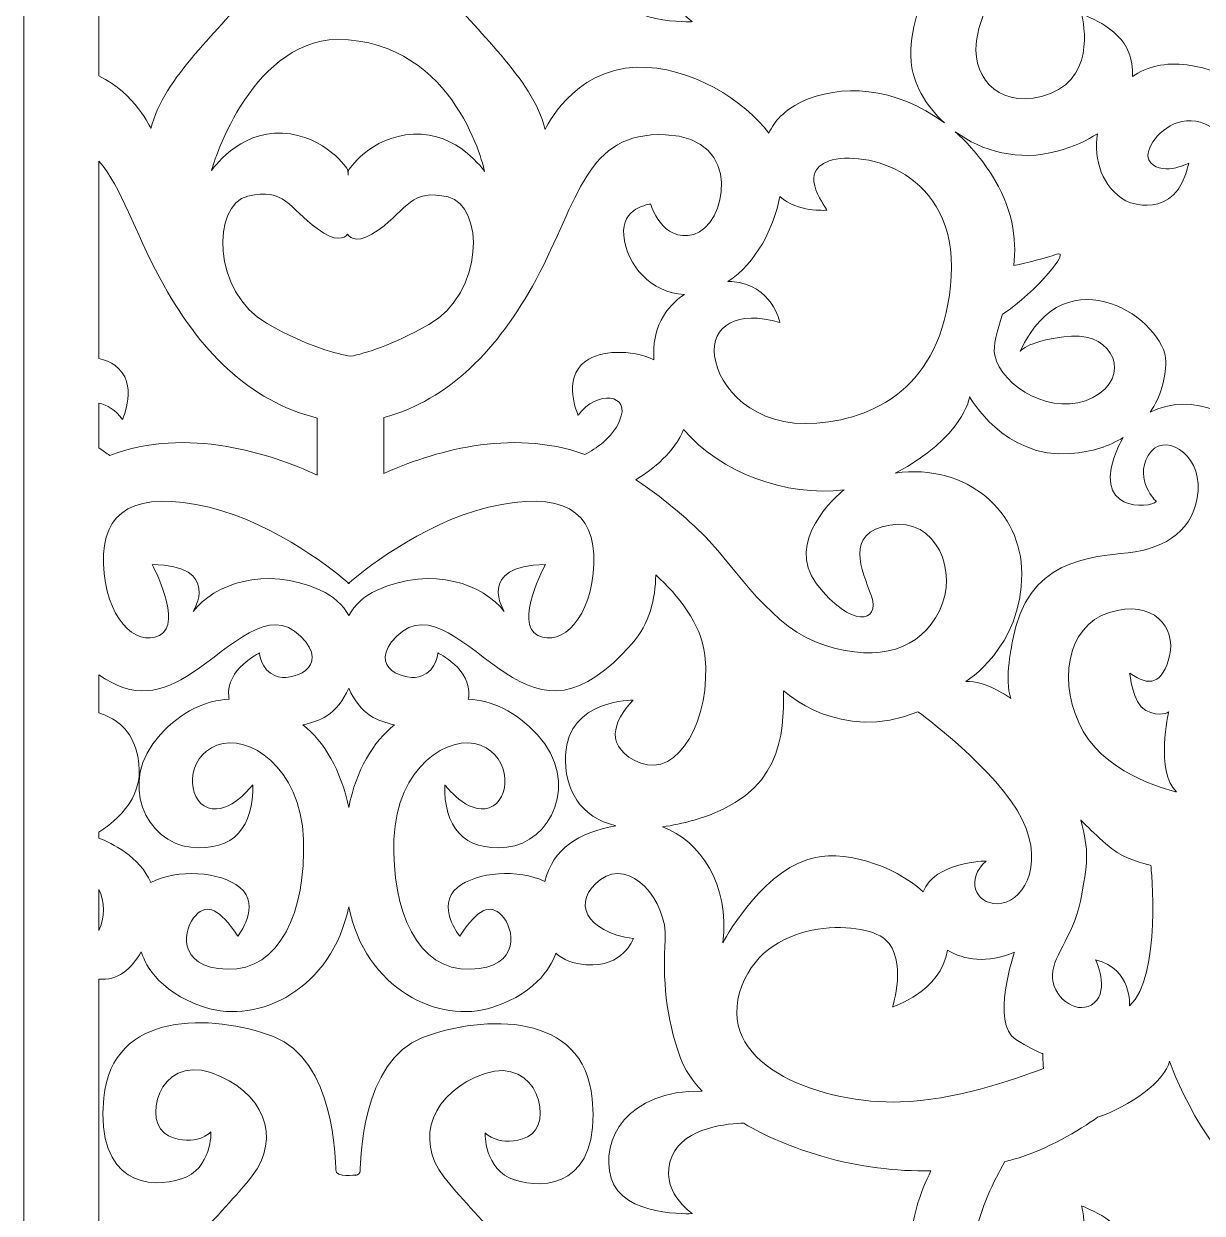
# Model space of a CAD drawing. Header units: centimetres. Extents: x 11.9 to 35.9, y -12.9 to 10.3.
# Drawn here: x 11.898 to 16.064, y -5.663 to -1.46 of the extents above; entities that cross this region are included whole.
import ezdxf

# ---------------------------------------------------------------- set-up
doc = ezdxf.new("R2010")
doc.units = ezdxf.units.CM
doc.header["$MEASUREMENT"] = 0
doc.layers.add('layer 1', color=7, linetype='Continuous')

msp = doc.modelspace()

# ---------------------------------------------------------------- linework, layer by layer
at = {"layer": 'layer 1', "color": 242, "lineweight": 9}
for points, knots in [([(11.89757, 10.312), (11.89757, 10.312), (23.25708, 10.312), (23.25708, 10.312), (23.25708, 10.312), (23.25708, 10.312), (23.25708, -12.93846), (23.25708, -12.93846), (23.25708, -12.93846), (23.25708, -12.93846), (11.89757, -12.93846), (11.89757, -12.93846), (11.89757, -12.93846), (11.89757, -12.93846), (11.89757, 10.312), (11.89757, 10.312)], [0, 0, 0, 0, 0.2, 0.2, 0.2, 0.2, 0.4, 0.4, 0.4, 0.4, 0.6, 0.6, 0.6, 0.6, 1, 1, 1, 1]), ([(12.16329, -1.64438), (12.16329, -1.64438), (12.16329, -0.62358), (12.16329, -0.62358), (12.16329, -0.62358), (12.22733, -0.63203), (12.27875, -0.58741), (12.31296, -0.52691), (12.31296, -0.52691), (12.32061, -0.55433), (12.36172, -0.66583), (12.53703, -0.72325), (12.53703, -0.72325), (12.72886, -0.78603), (12.98832, -0.65691), (13.0463, -0.36796), (13.0463, -0.36796), (13.10427, -0.65691), (13.36379, -0.78603), (13.55556, -0.72325), (13.55556, -0.72325), (13.72142, -0.66893), (13.76724, -0.56623), (13.77815, -0.53205), (13.77815, -0.53205), (13.80425, -0.55546), (13.84024, -0.56922), (13.88634, -0.57301), (13.88634, -0.57301), (14.01539, -0.58368), (14.05288, -0.48088), (14.05288, -0.48088), (14.05288, -0.48088), (13.88214, -0.45609), (13.83222, -0.34978), (13.9363, -0.27183), (13.9363, -0.27183), (14.0404, -0.19391), (14.1736, -0.34625), (14.16532, -0.48445), (14.16532, -0.48445), (14.15696, -0.62261), (14.16532, -0.75726), (14.21938, -0.90257), (14.21938, -0.90257), (14.23445, -0.94294), (14.26079, -0.98224), (14.29627, -1.01946), (14.29627, -1.01946), (14.02983, -1.01481), (13.93528, -1.19273), (13.97368, -1.32672), (13.97368, -1.32672), (14.01361, -1.46603), (14.26113, -1.45244), (14.26113, -1.45244), (14.26113, -1.45244), (14.26113, -1.45244), (14.13739, -1.37086), (14.18932, -1.24856), (14.18932, -1.24856), (14.23325, -1.14504), (14.3942, -1.13395), (14.44281, -1.13302), (14.44281, -1.13302), (14.5221, -1.18018), (14.61657, -1.22024), (14.71897, -1.24977), (14.71897, -1.24977), (14.8513, -1.28797), (14.98257, -1.30339), (15.10471, -1.30138), (15.10471, -1.30138), (15.06936, -1.37205), (15.02631, -1.48327), (15.03487, -1.59355), (15.03487, -1.59355), (15.04067, -1.66884), (15.08446, -1.74814), (15.15247, -1.81033), (15.15247, -1.81033), (14.98029, -1.68007), (14.78077, -1.67103), (14.6448, -1.73712), (14.6448, -1.73712), (14.58593, -1.76575), (14.5506, -1.80472), (14.53181, -1.84628), (14.53181, -1.84628), (14.4483, -1.7342), (14.254, -1.60777), (14.06536, -1.6136), (14.06536, -1.6136), (13.83637, -1.62071), (13.74061, -1.8333), (13.74061, -1.8333), (13.74061, -1.8333), (13.69901, -1.65615), (13.48669, -1.47544), (13.38258, -1.34078), (13.38258, -1.34078), (13.27849, -1.20615), (13.34094, -1.0396), (13.52832, -0.97577), (13.52832, -0.97577), (13.71566, -0.91201), (13.77396, -1.1565), (13.6782, -1.19908), (13.6782, -1.19908), (13.58248, -1.24158), (13.52832, -1.18486), (13.52832, -1.18486), (13.52832, -1.18486), (13.52832, -1.18486), (13.52416, -1.31599), (13.63239, -1.35141), (13.63239, -1.35141), (13.74061, -1.38685), (13.9363, -1.37267), (13.90716, -1.06439), (13.90716, -1.06439), (13.878, -0.75611), (13.52416, -0.76678), (13.30763, -0.84827), (13.30763, -0.84827), (13.09114, -0.92975), (13.08698, -1.2912), (13.08698, -1.31952), (13.08698, -1.31952), (13.08698, -1.32829), (13.08017, -1.33334), (13.07079, -1.33614), (13.07079, -1.33614), (13.07079, -1.33614), (13.07146, -1.33384), (13.07146, -1.33384), (13.07146, -1.33384), (13.07146, -1.33384), (13.00067, -1.34449), (13.00067, -1.31611), (13.00067, -1.31611), (13.00067, -1.2878), (12.99652, -0.92637), (12.78003, -0.84487), (12.78003, -0.84487), (12.56356, -0.76337), (12.20966, -0.7527), (12.1805, -1.061), (12.1805, -1.061), (12.15136, -1.36927), (12.34703, -1.38344), (12.45529, -1.34799), (12.45529, -1.34799), (12.56356, -1.31258), (12.55936, -1.1815), (12.55936, -1.1815), (12.55936, -1.1815), (12.55936, -1.1815), (12.50525, -1.23818), (12.4095, -1.19565), (12.4095, -1.19565), (12.31376, -1.15314), (12.37206, -0.90864), (12.55936, -0.97244), (12.55936, -0.97244), (12.74673, -1.0362), (12.80916, -1.20273), (12.70509, -1.33738), (12.70509, -1.33738), (12.60102, -1.47207), (12.38867, -1.65274), (12.34703, -1.82992), (12.34703, -1.82992), (12.34703, -1.82992), (12.29133, -1.70622), (12.16329, -1.64438)], [0, 0, 0, 0, 0.0222222, 0.0222222, 0.0222222, 0.0222222, 0.0444444, 0.0444444, 0.0444444, 0.0444444, 0.0666667, 0.0666667, 0.0666667, 0.0666667, 0.0888889, 0.0888889, 0.0888889, 0.0888889, 0.1111111, 0.1111111, 0.1111111, 0.1111111, 0.1333333, 0.1333333, 0.1333333, 0.1333333, 0.1555556, 0.1555556, 0.1555556, 0.1555556, 0.1777778, 0.1777778, 0.1777778, 0.1777778, 0.2, 0.2, 0.2, 0.2, 0.2222222, 0.2222222, 0.2222222, 0.2222222, 0.2444444, 0.2444444, 0.2444444, 0.2444444, 0.2666667, 0.2666667, 0.2666667, 0.2666667, 0.2888889, 0.2888889, 0.2888889, 0.2888889, 0.3111111, 0.3111111, 0.3111111, 0.3111111, 0.3333333, 0.3333333, 0.3333333, 0.3333333, 0.3555556, 0.3555556, 0.3555556, 0.3555556, 0.3777778, 0.3777778, 0.3777778, 0.3777778, 0.4, 0.4, 0.4, 0.4, 0.4222222, 0.4222222, 0.4222222, 0.4222222, 0.4444444, 0.4444444, 0.4444444, 0.4444444, 0.4666667, 0.4666667, 0.4666667, 0.4666667, 0.4888889, 0.4888889, 0.4888889, 0.4888889, 0.5111111, 0.5111111, 0.5111111, 0.5111111, 0.5333333, 0.5333333, 0.5333333, 0.5333333, 0.5555556, 0.5555556, 0.5555556, 0.5555556, 0.5777778, 0.5777778, 0.5777778, 0.5777778, 0.6, 0.6, 0.6, 0.6, 0.6222222, 0.6222222, 0.6222222, 0.6222222, 0.6444444, 0.6444444, 0.6444444, 0.6444444, 0.6666667, 0.6666667, 0.6666667, 0.6666667, 0.6888889, 0.6888889, 0.6888889, 0.6888889, 0.7111111, 0.7111111, 0.7111111, 0.7111111, 0.7333333, 0.7333333, 0.7333333, 0.7333333, 0.7555556, 0.7555556, 0.7555556, 0.7555556, 0.7777778, 0.7777778, 0.7777778, 0.7777778, 0.8, 0.8, 0.8, 0.8, 0.8222222, 0.8222222, 0.8222222, 0.8222222, 0.8444444, 0.8444444, 0.8444444, 0.8444444, 0.8666667, 0.8666667, 0.8666667, 0.8666667, 0.8888889, 0.8888889, 0.8888889, 0.8888889, 0.9111111, 0.9111111, 0.9111111, 0.9111111, 0.9333333, 0.9333333, 0.9333333, 0.9333333, 0.9555556, 0.9555556, 0.9555556, 0.9555556, 1, 1, 1, 1]), ([(15.81668, -1.6464), (15.81838, -1.61462), (15.81341, -1.58549), (15.80483, -1.56237), (15.80483, -1.56237), (15.77099, -1.47113), (15.63704, -1.42528), (15.63704, -1.42528), (15.63704, -1.42528), (15.63704, -1.42528), (15.69687, -1.64125), (15.52685, -1.70643), (15.52685, -1.70643), (15.35686, -1.77166), (15.25166, -1.65636), (15.26459, -1.53089), (15.26459, -1.53089), (15.27438, -1.43588), (15.33006, -1.33351), (15.36634, -1.26856), (15.36634, -1.26856), (15.37541, -1.26633), (15.38436, -1.264), (15.39321, -1.26156), (15.39321, -1.26156), (15.51603, -1.22767), (15.63005, -1.1566), (15.69375, -1.1119), (15.69375, -1.1119), (15.80543, -1.07589), (15.93525, -0.98197), (15.94792, -0.91366), (15.94792, -0.91366), (15.94792, -0.91366), (16.07049, -1.27195), (16.29962, -1.38076), (16.29962, -1.38076), (16.40919, -1.43285), (16.53336, -1.41018), (16.64597, -1.3451), (16.64597, -1.3451), (16.64711, -1.38391), (16.66743, -1.42208), (16.71984, -1.45476), (16.71984, -1.45476), (16.71984, -1.45476), (16.65931, -1.32596), (16.77531, -1.27444), (16.77531, -1.27444), (16.89134, -1.22293), (17.15872, -1.29162), (17.17888, -1.41181), (17.17888, -1.41181), (17.19706, -1.52027), (17.10031, -1.62868), (17.08121, -1.64885), (17.08121, -1.64885), (17.07015, -1.64443), (17.05839, -1.64049), (17.04587, -1.63705), (17.04587, -1.63705), (16.7889, -1.56665), (16.46663, -1.73712), (16.35339, -1.90398), (16.35339, -1.90398), (16.35339, -1.90398), (16.31853, -1.64826), (16.01085, -1.60532), (16.01085, -1.60532), (15.93321, -1.59449), (15.86781, -1.61211), (15.81668, -1.6464)], [0, 0, 0, 0, 0.0526316, 0.0526316, 0.0526316, 0.0526316, 0.1052632, 0.1052632, 0.1052632, 0.1052632, 0.1578947, 0.1578947, 0.1578947, 0.1578947, 0.2105263, 0.2105263, 0.2105263, 0.2105263, 0.2631579, 0.2631579, 0.2631579, 0.2631579, 0.3157895, 0.3157895, 0.3157895, 0.3157895, 0.3684211, 0.3684211, 0.3684211, 0.3684211, 0.4210526, 0.4210526, 0.4210526, 0.4210526, 0.4736842, 0.4736842, 0.4736842, 0.4736842, 0.5263158, 0.5263158, 0.5263158, 0.5263158, 0.5789474, 0.5789474, 0.5789474, 0.5789474, 0.6315789, 0.6315789, 0.6315789, 0.6315789, 0.6842105, 0.6842105, 0.6842105, 0.6842105, 0.7368421, 0.7368421, 0.7368421, 0.7368421, 0.7894737, 0.7894737, 0.7894737, 0.7894737, 0.8421053, 0.8421053, 0.8421053, 0.8421053, 0.8947368, 0.8947368, 0.8947368, 0.8947368, 1, 1, 1, 1]), ([(13.04387, -1.99474), (13.04387, -1.99474), (13.04329, -1.97582), (13.04329, -1.97582), (13.04329, -1.97582), (13.04329, -1.97582), (12.96734, -1.85488), (12.81205, -1.84646), (12.81205, -1.84646), (12.6568, -1.83801), (12.56097, -1.9786), (12.56097, -1.9786), (12.56097, -1.9786), (12.56097, -1.9786), (12.68727, -1.52621), (13.00636, -1.51481), (13.00636, -1.51481), (13.00636, -1.51481), (13.00636, -1.51496), (13.00636, -1.51496), (13.00636, -1.51496), (13.43025, -1.52093), (13.52671, -1.98201), (13.52671, -1.98201), (13.52671, -1.98201), (13.52671, -1.98201), (13.43094, -1.84146), (13.27562, -1.84986), (13.27562, -1.84986), (13.12035, -1.85832), (13.04436, -1.97922), (13.04436, -1.97922), (13.04436, -1.97922), (13.04436, -1.97922), (13.04387, -1.99474), (13.04387, -1.99474)], [0, 0, 0, 0, 0.1, 0.1, 0.1, 0.1, 0.2, 0.2, 0.2, 0.2, 0.3, 0.3, 0.3, 0.3, 0.4, 0.4, 0.4, 0.4, 0.5, 0.5, 0.5, 0.5, 0.6, 0.6, 0.6, 0.6, 0.7, 0.7, 0.7, 0.7, 0.8, 0.8, 0.8, 0.8, 1, 1, 1, 1]), ([(15.19036, -1.84135), (15.28537, -1.91068), (15.41444, -1.9475), (15.55099, -1.91042), (15.55099, -1.91042), (15.6094, -1.89457), (15.65604, -1.87321), (15.6929, -1.84861), (15.6929, -1.84861), (15.67926, -1.94194), (15.71001, -2.0374), (15.79395, -2.0862), (15.79395, -2.0862), (15.79395, -2.0862), (15.97046, -2.16773), (16.01588, -1.95311), (16.01588, -1.95311), (16.01588, -1.95311), (15.90997, -2.0046), (15.87465, -1.94023), (15.87465, -1.94023), (15.83933, -1.87584), (16.09659, -1.59248), (16.26304, -2.09476), (16.26304, -2.09476), (16.26304, -2.09476), (16.32358, -2.49829), (16.44967, -2.6142), (16.44967, -2.6142), (16.57581, -2.73013), (16.65144, -2.85465), (16.58083, -2.98344), (16.58083, -2.98344), (16.51427, -3.10488), (16.41627, -3.16137), (16.26577, -3.14225), (16.26577, -3.14225), (16.2772, -3.09532), (16.27985, -3.04661), (16.26771, -2.99905), (16.26771, -2.99905), (16.22664, -2.83763), (16.0224, -2.75797), (15.87908, -2.8328), (15.87908, -2.8328), (15.91715, -2.7779), (15.93502, -2.7142), (15.93502, -2.65401), (15.93502, -2.65401), (15.93502, -2.51059), (15.58484, -2.26038), (15.41966, -2.61745), (15.41966, -2.61745), (15.41966, -2.61745), (15.45271, -2.57531), (15.60134, -2.56403), (15.60134, -2.56403), (15.75004, -2.55279), (15.81611, -2.7074), (15.67734, -2.78051), (15.67734, -2.78051), (15.53857, -2.85363), (15.35357, -2.74118), (15.33047, -2.63151), (15.33047, -2.63151), (15.32294, -2.59577), (15.33922, -2.54657), (15.35803, -2.48633), (15.35803, -2.48633), (15.47866, -2.40707), (15.60326, -2.25368), (15.54853, -2.27444), (15.54853, -2.27444), (15.51208, -2.28821), (15.4445, -2.30411), (15.39776, -2.31434), (15.39776, -2.31434), (15.40778, -2.21894), (15.39451, -2.10951), (15.31726, -1.99048), (15.31726, -1.99048), (15.27866, -1.931), (15.23577, -1.88161), (15.19036, -1.84135)], [0, 0, 0, 0, 0.0454545, 0.0454545, 0.0454545, 0.0454545, 0.0909091, 0.0909091, 0.0909091, 0.0909091, 0.1363636, 0.1363636, 0.1363636, 0.1363636, 0.1818182, 0.1818182, 0.1818182, 0.1818182, 0.2272727, 0.2272727, 0.2272727, 0.2272727, 0.2727273, 0.2727273, 0.2727273, 0.2727273, 0.3181818, 0.3181818, 0.3181818, 0.3181818, 0.3636364, 0.3636364, 0.3636364, 0.3636364, 0.4090909, 0.4090909, 0.4090909, 0.4090909, 0.4545455, 0.4545455, 0.4545455, 0.4545455, 0.5, 0.5, 0.5, 0.5, 0.5454545, 0.5454545, 0.5454545, 0.5454545, 0.5909091, 0.5909091, 0.5909091, 0.5909091, 0.6363636, 0.6363636, 0.6363636, 0.6363636, 0.6818182, 0.6818182, 0.6818182, 0.6818182, 0.7272727, 0.7272727, 0.7272727, 0.7272727, 0.7727273, 0.7727273, 0.7727273, 0.7727273, 0.8181818, 0.8181818, 0.8181818, 0.8181818, 0.8636364, 0.8636364, 0.8636364, 0.8636364, 0.9090909, 0.9090909, 0.9090909, 0.9090909, 1, 1, 1, 1]), ([(14.23325, -2.41612), (14.16663, -2.4603), (14.11706, -2.53669), (14.12539, -2.64705), (14.12539, -2.64705), (14.04201, -2.6094), (13.93637, -2.61365), (13.88441, -2.65178), (13.88441, -2.65178), (13.79765, -2.71543), (13.85747, -2.84271), (13.85747, -2.84271), (13.85747, -2.84271), (13.92332, -2.75363), (14.04595, -2.76631), (14.00408, -2.86307), (14.00408, -2.86307), (13.97752, -2.92446), (13.91966, -2.96229), (13.88089, -2.98173), (13.88089, -2.98173), (13.61784, -2.88595), (13.33508, -2.97518), (13.17026, -3.04882), (13.17026, -3.04882), (13.17026, -3.04882), (13.17026, -2.85168), (13.17026, -2.85168), (13.17026, -2.85168), (13.4027, -2.78796), (13.57418, -2.61174), (13.70843, -2.36359), (13.70843, -2.36359), (13.86088, -2.08187), (13.88269, -1.84092), (14.16571, -1.85205), (14.16571, -1.85205), (14.44885, -1.86319), (14.37912, -2.17451), (14.26589, -2.2042), (14.26589, -2.2042), (14.15271, -2.23381), (14.11349, -2.09666), (14.11349, -2.09666), (14.11349, -2.09666), (14.11349, -2.09666), (14.00676, -2.11019), (14.01915, -2.2075), (14.01915, -2.2075), (14.02839, -2.31394), (14.11584, -2.41156), (14.23325, -2.41612)], [0, 0, 0, 0, 0.0714286, 0.0714286, 0.0714286, 0.0714286, 0.1428571, 0.1428571, 0.1428571, 0.1428571, 0.2142857, 0.2142857, 0.2142857, 0.2142857, 0.2857143, 0.2857143, 0.2857143, 0.2857143, 0.3571429, 0.3571429, 0.3571429, 0.3571429, 0.4285714, 0.4285714, 0.4285714, 0.4285714, 0.5, 0.5, 0.5, 0.5, 0.5714286, 0.5714286, 0.5714286, 0.5714286, 0.6428571, 0.6428571, 0.6428571, 0.6428571, 0.7142857, 0.7142857, 0.7142857, 0.7142857, 0.7857143, 0.7857143, 0.7857143, 0.7857143, 0.8571429, 0.8571429, 0.8571429, 0.8571429, 1, 1, 1, 1]), ([(14.57054, -2.07054), (14.57062, -2.07058), (14.57071, -2.07067), (14.57075, -2.07077), (14.57075, -2.07077), (14.6361, -2.12635), (14.72755, -2.1189), (14.73624, -2.1189), (14.73624, -2.1189), (14.74495, -2.1189), (14.62305, -1.98547), (14.74495, -1.94473), (14.74495, -1.94473), (14.86688, -1.90398), (15.19786, -1.98177), (15.17612, -2.35243), (15.17612, -2.35243), (15.15434, -2.72311), (14.92788, -2.85284), (14.70141, -2.87135), (14.70141, -2.87135), (14.47494, -2.88993), (14.35301, -2.74162), (14.33996, -2.63415), (14.33996, -2.63415), (14.32691, -2.52668), (14.41832, -2.47106), (14.57075, -2.51551), (14.57075, -2.51551), (14.57075, -2.51551), (14.54464, -2.38212), (14.40091, -2.37098), (14.40091, -2.37098), (14.39627, -2.37061), (14.39156, -2.37042), (14.38675, -2.37037), (14.38675, -2.37037), (14.4878, -2.30466), (14.54938, -2.18071), (14.57054, -2.07054)], [0, 0, 0, 0, 0.0909091, 0.0909091, 0.0909091, 0.0909091, 0.1818182, 0.1818182, 0.1818182, 0.1818182, 0.2727273, 0.2727273, 0.2727273, 0.2727273, 0.3636364, 0.3636364, 0.3636364, 0.3636364, 0.4545455, 0.4545455, 0.4545455, 0.4545455, 0.5454545, 0.5454545, 0.5454545, 0.5454545, 0.6363636, 0.6363636, 0.6363636, 0.6363636, 0.7272727, 0.7272727, 0.7272727, 0.7272727, 0.8181818, 0.8181818, 0.8181818, 0.8181818, 1, 1, 1, 1]), ([(12.16329, -2.95832), (12.16329, -2.95832), (12.16329, -2.80013), (12.16329, -2.80013), (12.16329, -2.80013), (12.1915, -2.80655), (12.22274, -2.82547), (12.24655, -2.85771), (12.24655, -2.85771), (12.24655, -2.85771), (12.30636, -2.73043), (12.21961, -2.66682), (12.21961, -2.66682), (12.20468, -2.65584), (12.1853, -2.64764), (12.16329, -2.64245), (12.16329, -2.64245), (12.16329, -2.64245), (12.16329, -1.94512), (12.16329, -1.94512), (12.16329, -1.94512), (12.24407, -2.03935), (12.28852, -2.19252), (12.37922, -2.36014), (12.37922, -2.36014), (12.51691, -2.61462), (12.69369, -2.79345), (12.93523, -2.85299), (12.93523, -2.85299), (12.93523, -2.85299), (12.93523, -3.05467), (12.93523, -3.05467), (12.93523, -3.05467), (12.77065, -2.97914), (12.47483, -2.88108), (12.20217, -2.98522), (12.20217, -2.98522), (12.18966, -2.97788), (12.17633, -2.96894), (12.16329, -2.95832)], [0, 0, 0, 0, 0.0909091, 0.0909091, 0.0909091, 0.0909091, 0.1818182, 0.1818182, 0.1818182, 0.1818182, 0.2727273, 0.2727273, 0.2727273, 0.2727273, 0.3636364, 0.3636364, 0.3636364, 0.3636364, 0.4545455, 0.4545455, 0.4545455, 0.4545455, 0.5454545, 0.5454545, 0.5454545, 0.5454545, 0.6363636, 0.6363636, 0.6363636, 0.6363636, 0.7272727, 0.7272727, 0.7272727, 0.7272727, 0.8181818, 0.8181818, 0.8181818, 0.8181818, 1, 1, 1, 1]), ([(13.05267, -2.63505), (13.00849, -2.62748), (12.90377, -2.60219), (12.7581, -2.51956), (12.7581, -2.51956), (12.56212, -2.40832), (12.56097, -2.09953), (12.68981, -2.06862), (12.68981, -2.06862), (12.81863, -2.0377), (12.83517, -2.11073), (12.93433, -2.18386), (12.93433, -2.18386), (13.00158, -2.23351), (13.03078, -2.21833), (13.0426, -2.20347), (13.0426, -2.20347), (13.05256, -2.21899), (13.0809, -2.24074), (13.1534, -2.18726), (13.1534, -2.18726), (13.2525, -2.11416), (13.26902, -2.04106), (13.39786, -2.072), (13.39786, -2.072), (13.52671, -2.10291), (13.52554, -2.41175), (13.32957, -2.52295), (13.32957, -2.52295), (13.20075, -2.59601), (13.10393, -2.62423), (13.05267, -2.63505)], [0, 0, 0, 0, 0.1111111, 0.1111111, 0.1111111, 0.1111111, 0.2222222, 0.2222222, 0.2222222, 0.2222222, 0.3333333, 0.3333333, 0.3333333, 0.3333333, 0.4444444, 0.4444444, 0.4444444, 0.4444444, 0.5555556, 0.5555556, 0.5555556, 0.5555556, 0.6666667, 0.6666667, 0.6666667, 0.6666667, 0.7777778, 0.7777778, 0.7777778, 0.7777778, 1, 1, 1, 1]), ([(15.78477, -2.92175), (15.77872, -2.93153), (15.77316, -2.94195), (15.76817, -2.95301), (15.76817, -2.95301), (15.65991, -3.19038), (15.88054, -3.17266), (15.90137, -3.14789), (15.90137, -3.14789), (15.90137, -3.14789), (15.82198, -3.07356), (15.8724, -2.98559), (15.8724, -2.98559), (15.92284, -2.89757), (16.05905, -2.97484), (16.04895, -3.11007), (16.04895, -3.11007), (16.03888, -3.2453), (15.93798, -3.31399), (15.80179, -3.329), (15.80179, -3.329), (15.6656, -3.34404), (15.44341, -3.35339), (15.39348, -3.64038), (15.39348, -3.64038), (15.39348, -3.64038), (15.36182, -3.78138), (15.38735, -3.84396), (15.38735, -3.84396), (15.38735, -3.84396), (15.29787, -3.77866), (15.22751, -3.78412), (15.22751, -3.78412), (15.22751, -3.78412), (15.42576, -3.66533), (15.42576, -3.40224), (15.42576, -3.40224), (15.42576, -3.18678), (15.23478, -3.01187), (14.97851, -3.04766), (14.97851, -3.04766), (15.22148, -2.9216), (15.24145, -2.77872), (15.24145, -2.77872), (15.24145, -2.77872), (15.24145, -2.77872), (15.3634, -2.99737), (15.59855, -2.97882), (15.59855, -2.97882), (15.67405, -2.97291), (15.73576, -2.95206), (15.78477, -2.92175)], [0, 0, 0, 0, 0.0714286, 0.0714286, 0.0714286, 0.0714286, 0.1428571, 0.1428571, 0.1428571, 0.1428571, 0.2142857, 0.2142857, 0.2142857, 0.2142857, 0.2857143, 0.2857143, 0.2857143, 0.2857143, 0.3571429, 0.3571429, 0.3571429, 0.3571429, 0.4285714, 0.4285714, 0.4285714, 0.4285714, 0.5, 0.5, 0.5, 0.5, 0.5714286, 0.5714286, 0.5714286, 0.5714286, 0.6428571, 0.6428571, 0.6428571, 0.6428571, 0.7142857, 0.7142857, 0.7142857, 0.7142857, 0.7857143, 0.7857143, 0.7857143, 0.7857143, 0.8571429, 0.8571429, 0.8571429, 0.8571429, 1, 1, 1, 1]), ([(14.23009, -2.89335), (14.36027, -3.04651), (14.59309, -3.13264), (14.7977, -3.10629), (14.7977, -3.10629), (14.77159, -3.12772), (14.58535, -3.28882), (14.69995, -3.43842), (14.69995, -3.43842), (14.82305, -3.59903), (14.92702, -3.57575), (14.89418, -3.48261), (14.89418, -3.48261), (14.86133, -3.38952), (14.79571, -3.25915), (14.95986, -3.23124), (14.95986, -3.23124), (15.12395, -3.20329), (15.20324, -3.39649), (15.13484, -3.53386), (15.13484, -3.53386), (15.0665, -3.67121), (14.92351, -3.71645), (14.73189, -3.65717), (14.73189, -3.65717), (14.5403, -3.59786), (14.41832, -3.38658), (14.30948, -3.2754), (14.30948, -3.2754), (14.23731, -3.20171), (14.14989, -3.12969), (14.06108, -3.07113), (14.06108, -3.07113), (14.12346, -3.03347), (14.19915, -2.97221), (14.23009, -2.89335)], [0, 0, 0, 0, 0.1, 0.1, 0.1, 0.1, 0.2, 0.2, 0.2, 0.2, 0.3, 0.3, 0.3, 0.3, 0.4, 0.4, 0.4, 0.4, 0.5, 0.5, 0.5, 0.5, 0.6, 0.6, 0.6, 0.6, 0.7, 0.7, 0.7, 0.7, 0.8, 0.8, 0.8, 0.8, 1, 1, 1, 1]), ([(13.0463, -3.55121), (13.06702, -3.51364), (13.09958, -3.48169), (13.14679, -3.46097), (13.14679, -3.46097), (13.34498, -3.37378), (13.52341, -3.44126), (13.59608, -3.53688), (13.59608, -3.53688), (13.59608, -3.53688), (13.49365, -3.37378), (13.74143, -3.371), (13.74143, -3.371), (13.74143, -3.371), (13.6291, -3.57901), (13.71502, -3.62118), (13.71502, -3.62118), (13.80087, -3.66338), (13.90661, -3.55653), (13.91322, -3.36818), (13.91322, -3.36818), (13.91985, -3.17978), (13.80087, -3.1067), (13.53991, -3.16857), (13.53991, -3.16857), (13.29907, -3.22564), (13.08074, -3.40722), (13.04847, -3.4349), (13.04847, -3.4349), (13.04847, -3.4349), (13.04823, -3.43842), (13.04823, -3.43842), (13.04823, -3.43842), (13.04823, -3.43842), (13.04756, -3.43785), (13.0463, -3.43674), (13.0463, -3.43674), (13.04503, -3.43785), (13.04436, -3.43842), (13.04436, -3.43842), (13.04436, -3.43842), (13.04436, -3.43842), (13.04419, -3.4349), (13.04419, -3.4349), (13.04419, -3.4349), (13.01202, -3.4073), (12.79365, -3.22567), (12.55273, -3.16857), (12.55273, -3.16857), (12.29175, -3.1067), (12.17281, -3.17978), (12.1794, -3.36818), (12.1794, -3.36818), (12.18603, -3.55653), (12.29175, -3.66338), (12.37765, -3.62118), (12.37765, -3.62118), (12.46352, -3.57901), (12.35119, -3.371), (12.35119, -3.371), (12.35119, -3.371), (12.59898, -3.37378), (12.49653, -3.53688), (12.49653, -3.53688), (12.49653, -3.53688), (12.56923, -3.44126), (12.74764, -3.37378), (12.94585, -3.46097), (12.94585, -3.46097), (12.99304, -3.48169), (13.02561, -3.51364), (13.0463, -3.55121)], [0, 0, 0, 0, 0.0526316, 0.0526316, 0.0526316, 0.0526316, 0.1052632, 0.1052632, 0.1052632, 0.1052632, 0.1578947, 0.1578947, 0.1578947, 0.1578947, 0.2105263, 0.2105263, 0.2105263, 0.2105263, 0.2631579, 0.2631579, 0.2631579, 0.2631579, 0.3157895, 0.3157895, 0.3157895, 0.3157895, 0.3684211, 0.3684211, 0.3684211, 0.3684211, 0.4210526, 0.4210526, 0.4210526, 0.4210526, 0.4736842, 0.4736842, 0.4736842, 0.4736842, 0.5263158, 0.5263158, 0.5263158, 0.5263158, 0.5789474, 0.5789474, 0.5789474, 0.5789474, 0.6315789, 0.6315789, 0.6315789, 0.6315789, 0.6842105, 0.6842105, 0.6842105, 0.6842105, 0.7368421, 0.7368421, 0.7368421, 0.7368421, 0.7894737, 0.7894737, 0.7894737, 0.7894737, 0.8421053, 0.8421053, 0.8421053, 0.8421053, 0.8947368, 0.8947368, 0.8947368, 0.8947368, 1, 1, 1, 1]), ([(14.13191, -3.40743), (14.21074, -3.47913), (14.29214, -3.57843), (14.3051, -3.69051), (14.3051, -3.69051), (14.33124, -3.9166), (14.2093, -4.12416), (14.07864, -4.07229), (14.07864, -4.07229), (13.94798, -4.0204), (13.97849, -3.92402), (14.05251, -3.84986), (14.05251, -3.84986), (14.05251, -3.84986), (13.82171, -3.84618), (13.81298, -4.04261), (13.81298, -4.04261), (13.80743, -4.16802), (13.86622, -4.26378), (13.99094, -4.29356), (13.99094, -4.29356), (13.85608, -4.32138), (13.7707, -4.37142), (13.73966, -4.49061), (13.73966, -4.49061), (13.64613, -4.44554), (13.49792, -4.45663), (13.431, -4.51174), (13.431, -4.51174), (13.35286, -4.57619), (13.43857, -4.68347), (13.43857, -4.68347), (13.43857, -4.68347), (13.50416, -4.5869), (13.54448, -4.5676), (13.58738, -4.61048), (13.58738, -4.61048), (13.63025, -4.65341), (13.66063, -4.79568), (13.4752, -4.80091), (13.4752, -4.80091), (13.28978, -4.80621), (13.19707, -4.59578), (13.20632, -4.34067), (13.20632, -4.34067), (13.2156, -4.08548), (13.40105, -3.96712), (13.51231, -4.00923), (13.51231, -4.00923), (13.62357, -4.05132), (13.62049, -4.20386), (13.54322, -4.2302), (13.54322, -4.2302), (13.46594, -4.25646), (13.38561, -4.14861), (13.38561, -4.14861), (13.38561, -4.14861), (13.38251, -4.29592), (13.45049, -4.38535), (13.60504, -4.36954), (13.60504, -4.36954), (13.75954, -4.35379), (13.8677, -4.14072), (13.71321, -3.97239), (13.71321, -3.97239), (13.63632, -3.88865), (13.55179, -3.85114), (13.46909, -3.84623), (13.46909, -3.84623), (13.46974, -3.84341), (13.47025, -3.84062), (13.47054, -3.83773), (13.47054, -3.83773), (13.48046, -3.73928), (13.36152, -3.68311), (13.36152, -3.68311), (13.36152, -3.68311), (13.36152, -3.68311), (13.35822, -3.74213), (13.30536, -3.76459), (13.30536, -3.76459), (13.2525, -3.78712), (13.10383, -3.73649), (13.21616, -3.62401), (13.21616, -3.62401), (13.3285, -3.51157), (13.46021, -3.66088), (13.59959, -3.75354), (13.59959, -3.75354), (13.73894, -3.84618), (13.86522, -3.85732), (14.04816, -3.64975), (14.04816, -3.64975), (14.10963, -3.57994), (14.1308, -3.49263), (14.13191, -3.40743)], [0, 0, 0, 0, 0.04, 0.04, 0.04, 0.04, 0.08, 0.08, 0.08, 0.08, 0.12, 0.12, 0.12, 0.12, 0.16, 0.16, 0.16, 0.16, 0.2, 0.2, 0.2, 0.2, 0.24, 0.24, 0.24, 0.24, 0.28, 0.28, 0.28, 0.28, 0.32, 0.32, 0.32, 0.32, 0.36, 0.36, 0.36, 0.36, 0.4, 0.4, 0.4, 0.4, 0.44, 0.44, 0.44, 0.44, 0.48, 0.48, 0.48, 0.48, 0.52, 0.52, 0.52, 0.52, 0.56, 0.56, 0.56, 0.56, 0.6, 0.6, 0.6, 0.6, 0.64, 0.64, 0.64, 0.64, 0.68, 0.68, 0.68, 0.68, 0.72, 0.72, 0.72, 0.72, 0.76, 0.76, 0.76, 0.76, 0.8, 0.8, 0.8, 0.8, 0.84, 0.84, 0.84, 0.84, 0.88, 0.88, 0.88, 0.88, 0.92, 0.92, 0.92, 0.92, 1, 1, 1, 1]), ([(12.16329, -4.33729), (12.16329, -4.33729), (12.16329, -4.31675), (12.16329, -4.31675), (12.16329, -4.31675), (12.25832, -4.2526), (12.33709, -4.16542), (12.29365, -4.02218), (12.29365, -4.02218), (12.27068, -3.94642), (12.21438, -3.91109), (12.16329, -3.89475), (12.16329, -3.89475), (12.16329, -3.89475), (12.16329, -3.76038), (12.16329, -3.76038), (12.16329, -3.76038), (12.28657, -3.84772), (12.38597, -3.82473), (12.49305, -3.75354), (12.49305, -3.75354), (12.63243, -3.66088), (12.76416, -3.51157), (12.87645, -3.62401), (12.87645, -3.62401), (12.9888, -3.73649), (12.8401, -3.78712), (12.78726, -3.76459), (12.78726, -3.76459), (12.73444, -3.74213), (12.73112, -3.68311), (12.73112, -3.68311), (12.73112, -3.68311), (12.73112, -3.68311), (12.61219, -3.73928), (12.62209, -3.83773), (12.62209, -3.83773), (12.62239, -3.84062), (12.62287, -3.84341), (12.62352, -3.84623), (12.62352, -3.84623), (12.54088, -3.85114), (12.45631, -3.88865), (12.37944, -3.97239), (12.37944, -3.97239), (12.22494, -4.14072), (12.33307, -4.35379), (12.48762, -4.36954), (12.48762, -4.36954), (12.64214, -4.38535), (12.71011, -4.29592), (12.70702, -4.14861), (12.70702, -4.14861), (12.70702, -4.14861), (12.62669, -4.25646), (12.54942, -4.2302), (12.54942, -4.2302), (12.47216, -4.20386), (12.46906, -4.05132), (12.58034, -4.00923), (12.58034, -4.00923), (12.69159, -3.96712), (12.87701, -4.08548), (12.88629, -4.34067), (12.88629, -4.34067), (12.89556, -4.59578), (12.80285, -4.80621), (12.61739, -4.80091), (12.61739, -4.80091), (12.43196, -4.79568), (12.46238, -4.65341), (12.50527, -4.61048), (12.50527, -4.61048), (12.5481, -4.5676), (12.58846, -4.5869), (12.65407, -4.68347), (12.65407, -4.68347), (12.65407, -4.68347), (12.73982, -4.57619), (12.66162, -4.51174), (12.66162, -4.51174), (12.59308, -4.45529), (12.43913, -4.44504), (12.34617, -4.49408), (12.34617, -4.49408), (12.30892, -4.40349), (12.20693, -4.35459), (12.16329, -4.33729)], [0, 0, 0, 0, 0.0434783, 0.0434783, 0.0434783, 0.0434783, 0.0869565, 0.0869565, 0.0869565, 0.0869565, 0.1304348, 0.1304348, 0.1304348, 0.1304348, 0.173913, 0.173913, 0.173913, 0.173913, 0.2173913, 0.2173913, 0.2173913, 0.2173913, 0.2608696, 0.2608696, 0.2608696, 0.2608696, 0.3043478, 0.3043478, 0.3043478, 0.3043478, 0.3478261, 0.3478261, 0.3478261, 0.3478261, 0.3913043, 0.3913043, 0.3913043, 0.3913043, 0.4347826, 0.4347826, 0.4347826, 0.4347826, 0.4782609, 0.4782609, 0.4782609, 0.4782609, 0.5217391, 0.5217391, 0.5217391, 0.5217391, 0.5652174, 0.5652174, 0.5652174, 0.5652174, 0.6086957, 0.6086957, 0.6086957, 0.6086957, 0.6521739, 0.6521739, 0.6521739, 0.6521739, 0.6956522, 0.6956522, 0.6956522, 0.6956522, 0.7391304, 0.7391304, 0.7391304, 0.7391304, 0.7826087, 0.7826087, 0.7826087, 0.7826087, 0.826087, 0.826087, 0.826087, 0.826087, 0.8695652, 0.8695652, 0.8695652, 0.8695652, 0.9130435, 0.9130435, 0.9130435, 0.9130435, 1, 1, 1, 1]), ([(15.94523, -3.89151), (15.94523, -3.89151), (15.89739, -4.10282), (15.97219, -4.17411), (15.97219, -4.17411), (15.97219, -4.17411), (15.73588, -4.12317), (15.64317, -3.96024), (15.64317, -3.96024), (15.55039, -3.79732), (15.58034, -3.58858), (15.73588, -3.54018), (15.73588, -3.54018), (15.89139, -3.49185), (15.97219, -3.59366), (15.94825, -3.69295), (15.94825, -3.69295), (15.9243, -3.79226), (15.87643, -3.80493), (15.80761, -3.75403), (15.80761, -3.75403), (15.80761, -3.75403), (15.81663, -3.86094), (15.86446, -3.88642), (15.86446, -3.88642), (15.91233, -3.91186), (15.94523, -3.89151), (15.94523, -3.89151)], [0, 0, 0, 0, 0.125, 0.125, 0.125, 0.125, 0.25, 0.25, 0.25, 0.25, 0.375, 0.375, 0.375, 0.375, 0.5, 0.5, 0.5, 0.5, 0.625, 0.625, 0.625, 0.625, 0.75, 0.75, 0.75, 0.75, 1, 1, 1, 1]), ([(13.0463, -4.22877), (13.07347, -4.09576), (13.13295, -3.99822), (13.20816, -3.93665), (13.20816, -3.93665), (13.17723, -3.93093), (13.14811, -3.92066), (13.12366, -3.90519), (13.12366, -3.90519), (13.09246, -3.88547), (13.06538, -3.8504), (13.0463, -3.80803), (13.0463, -3.80803), (13.02724, -3.8504), (13.00016, -3.88547), (12.96898, -3.90519), (12.96898, -3.90519), (12.94453, -3.92066), (12.91539, -3.93093), (12.88449, -3.93665), (12.88449, -3.93665), (12.95966, -3.99822), (13.01912, -4.09576), (13.0463, -4.22877)], [0, 0, 0, 0, 0.1428571, 0.1428571, 0.1428571, 0.1428571, 0.2857143, 0.2857143, 0.2857143, 0.2857143, 0.4285714, 0.4285714, 0.4285714, 0.4285714, 0.5714286, 0.5714286, 0.5714286, 0.5714286, 0.7142857, 0.7142857, 0.7142857, 0.7142857, 1, 1, 1, 1]), ([(14.15617, -4.2977), (14.19051, -4.293), (14.22746, -4.2852), (14.26704, -4.27395), (14.26704, -4.27395), (14.58062, -4.185), (14.58383, -3.97217), (14.58383, -3.81653), (14.58383, -3.81653), (14.58383, -3.81653), (14.78416, -4.00558), (15.05856, -3.89068), (15.05856, -3.89068), (15.05856, -3.89068), (15.34265, -4.09814), (15.42702, -4.2712), (15.42702, -4.2712), (15.51144, -4.44423), (15.42152, -4.56935), (15.3401, -4.56935), (15.3401, -4.56935), (15.25872, -4.56935), (15.22759, -4.4817), (15.29939, -4.41861), (15.29939, -4.41861), (15.29939, -4.41861), (15.11688, -4.42038), (15.07759, -4.52779), (15.07759, -4.52779), (14.97054, -4.42975), (14.78862, -4.37405), (14.66902, -4.41283), (14.66902, -4.41283), (14.49417, -4.46955), (14.3693, -4.7069), (14.3693, -4.7069), (14.3693, -4.7069), (14.39492, -4.50209), (14.28709, -4.3457), (14.15617, -4.2977)], [0, 0, 0, 0, 0.0909091, 0.0909091, 0.0909091, 0.0909091, 0.1818182, 0.1818182, 0.1818182, 0.1818182, 0.2727273, 0.2727273, 0.2727273, 0.2727273, 0.3636364, 0.3636364, 0.3636364, 0.3636364, 0.4545455, 0.4545455, 0.4545455, 0.4545455, 0.5454545, 0.5454545, 0.5454545, 0.5454545, 0.6363636, 0.6363636, 0.6363636, 0.6363636, 0.7272727, 0.7272727, 0.7272727, 0.7272727, 0.8181818, 0.8181818, 0.8181818, 0.8181818, 1, 1, 1, 1]), ([(15.88225, -4.43415), (15.88225, -4.43415), (15.92213, -4.82833), (15.80635, -4.93028), (15.80635, -4.93028), (15.80635, -4.93028), (15.81722, -4.8005), (15.68695, -4.76699), (15.68695, -4.76699), (15.68695, -4.76699), (15.73613, -4.87373), (15.68204, -4.91975), (15.68204, -4.91975), (15.62798, -4.96576), (15.54192, -4.90931), (15.53455, -4.83398), (15.53455, -4.83398), (15.52715, -4.75868), (15.60582, -4.69379), (15.63285, -4.55989), (15.63285, -4.55989), (15.65995, -4.42599), (15.66409, -4.38282), (15.63419, -4.27333), (15.63419, -4.27333), (15.63419, -4.27333), (15.71494, -4.35734), (15.76279, -4.38789), (15.76279, -4.38789), (15.81064, -4.41845), (15.88225, -4.43415), (15.88225, -4.43415)], [0, 0, 0, 0, 0.1111111, 0.1111111, 0.1111111, 0.1111111, 0.2222222, 0.2222222, 0.2222222, 0.2222222, 0.3333333, 0.3333333, 0.3333333, 0.3333333, 0.4444444, 0.4444444, 0.4444444, 0.4444444, 0.5555556, 0.5555556, 0.5555556, 0.5555556, 0.6666667, 0.6666667, 0.6666667, 0.6666667, 0.7777778, 0.7777778, 0.7777778, 0.7777778, 1, 1, 1, 1]), ([(12.16329, -5.83814), (12.16329, -5.83814), (12.16329, -4.83544), (12.16329, -4.83544), (12.16329, -4.83544), (12.22733, -4.84389), (12.27875, -4.79927), (12.31296, -4.73876), (12.31296, -4.73876), (12.32061, -4.76619), (12.36172, -4.8777), (12.53703, -4.93512), (12.53703, -4.93512), (12.72886, -4.99789), (12.98832, -4.86877), (13.0463, -4.57982), (13.0463, -4.57982), (13.10427, -4.86877), (13.36379, -4.99789), (13.55556, -4.93512), (13.55556, -4.93512), (13.72142, -4.88079), (13.76724, -4.77809), (13.77815, -4.74392), (13.77815, -4.74392), (13.80425, -4.76732), (13.84024, -4.78109), (13.88634, -4.78487), (13.88634, -4.78487), (14.01539, -4.79554), (14.05288, -4.69274), (14.05288, -4.69274), (14.05288, -4.69274), (13.88214, -4.66795), (13.83222, -4.56165), (13.9363, -4.48369), (13.9363, -4.48369), (14.0404, -4.40577), (14.1736, -4.55811), (14.16532, -4.69631), (14.16532, -4.69631), (14.15696, -4.83447), (14.16532, -4.96912), (14.21938, -5.11444), (14.21938, -5.11444), (14.23445, -5.1548), (14.26079, -5.1941), (14.29627, -5.23133), (14.29627, -5.23133), (14.02983, -5.22668), (13.93528, -5.4046), (13.97368, -5.53858), (13.97368, -5.53858), (14.01361, -5.67789), (14.26113, -5.6643), (14.26113, -5.6643), (14.26113, -5.6643), (14.26113, -5.6643), (14.13739, -5.58272), (14.18932, -5.46042), (14.18932, -5.46042), (14.23325, -5.3569), (14.3942, -5.34581), (14.44281, -5.34488), (14.44281, -5.34488), (14.5221, -5.39203), (14.61657, -5.4321), (14.71897, -5.46163), (14.71897, -5.46163), (14.8513, -5.49984), (14.98257, -5.51525), (15.10471, -5.51324), (15.10471, -5.51324), (15.06936, -5.58391), (15.02631, -5.69514), (15.03487, -5.80541), (15.03487, -5.80541), (15.0392, -5.86163), (15.06472, -5.92011), (15.1057, -5.97201), (15.1057, -5.97201), (14.94513, -5.87283), (14.76861, -5.87071), (14.6448, -5.93089), (14.6448, -5.93089), (14.58593, -5.95952), (14.5506, -5.99849), (14.53181, -6.04005), (14.53181, -6.04005), (14.4483, -5.92797), (14.254, -5.80153), (14.06536, -5.80737), (14.06536, -5.80737), (13.83637, -5.81447), (13.74061, -6.02706), (13.74061, -6.02706), (13.74061, -6.02706), (13.69901, -5.84992), (13.48669, -5.66921), (13.38258, -5.53455), (13.38258, -5.53455), (13.27849, -5.39992), (13.34094, -5.23337), (13.52832, -5.16954), (13.52832, -5.16954), (13.71566, -5.10578), (13.77396, -5.35027), (13.6782, -5.39285), (13.6782, -5.39285), (13.58248, -5.43535), (13.52832, -5.37863), (13.52832, -5.37863), (13.52832, -5.37863), (13.52832, -5.37863), (13.52416, -5.50976), (13.63239, -5.54518), (13.63239, -5.54518), (13.74061, -5.58062), (13.9363, -5.56644), (13.90716, -5.25816), (13.90716, -5.25816), (13.878, -4.94988), (13.52416, -4.96055), (13.30763, -5.04204), (13.30763, -5.04204), (13.09114, -5.12352), (13.08698, -5.48497), (13.08698, -5.51329), (13.08698, -5.51329), (13.08698, -5.52206), (13.08017, -5.52711), (13.07079, -5.52991), (13.07079, -5.52991), (13.07079, -5.52991), (13.07146, -5.5276), (13.07146, -5.5276), (13.07146, -5.5276), (13.07146, -5.5276), (13.00067, -5.53826), (13.00067, -5.50988), (13.00067, -5.50988), (13.00067, -5.48157), (12.99652, -5.12014), (12.78003, -5.03864), (12.78003, -5.03864), (12.56356, -4.95714), (12.20966, -4.94647), (12.1805, -5.25477), (12.1805, -5.25477), (12.15136, -5.56304), (12.34703, -5.57721), (12.45529, -5.54176), (12.45529, -5.54176), (12.56356, -5.50635), (12.55936, -5.37526), (12.55936, -5.37526), (12.55936, -5.37526), (12.55936, -5.37526), (12.50525, -5.43195), (12.4095, -5.38942), (12.4095, -5.38942), (12.31376, -5.3469), (12.37206, -5.10241), (12.55936, -5.16621), (12.55936, -5.16621), (12.74673, -5.22997), (12.80916, -5.3965), (12.70509, -5.53114), (12.70509, -5.53114), (12.60102, -5.66584), (12.38867, -5.84651), (12.34703, -6.02369), (12.34703, -6.02369), (12.34703, -6.02369), (12.29133, -5.89998), (12.16329, -5.83814)], [0, 0, 0, 0, 0.0222222, 0.0222222, 0.0222222, 0.0222222, 0.0444444, 0.0444444, 0.0444444, 0.0444444, 0.0666667, 0.0666667, 0.0666667, 0.0666667, 0.0888889, 0.0888889, 0.0888889, 0.0888889, 0.1111111, 0.1111111, 0.1111111, 0.1111111, 0.1333333, 0.1333333, 0.1333333, 0.1333333, 0.1555556, 0.1555556, 0.1555556, 0.1555556, 0.1777778, 0.1777778, 0.1777778, 0.1777778, 0.2, 0.2, 0.2, 0.2, 0.2222222, 0.2222222, 0.2222222, 0.2222222, 0.2444444, 0.2444444, 0.2444444, 0.2444444, 0.2666667, 0.2666667, 0.2666667, 0.2666667, 0.2888889, 0.2888889, 0.2888889, 0.2888889, 0.3111111, 0.3111111, 0.3111111, 0.3111111, 0.3333333, 0.3333333, 0.3333333, 0.3333333, 0.3555556, 0.3555556, 0.3555556, 0.3555556, 0.3777778, 0.3777778, 0.3777778, 0.3777778, 0.4, 0.4, 0.4, 0.4, 0.4222222, 0.4222222, 0.4222222, 0.4222222, 0.4444444, 0.4444444, 0.4444444, 0.4444444, 0.4666667, 0.4666667, 0.4666667, 0.4666667, 0.4888889, 0.4888889, 0.4888889, 0.4888889, 0.5111111, 0.5111111, 0.5111111, 0.5111111, 0.5333333, 0.5333333, 0.5333333, 0.5333333, 0.5555556, 0.5555556, 0.5555556, 0.5555556, 0.5777778, 0.5777778, 0.5777778, 0.5777778, 0.6, 0.6, 0.6, 0.6, 0.6222222, 0.6222222, 0.6222222, 0.6222222, 0.6444444, 0.6444444, 0.6444444, 0.6444444, 0.6666667, 0.6666667, 0.6666667, 0.6666667, 0.6888889, 0.6888889, 0.6888889, 0.6888889, 0.7111111, 0.7111111, 0.7111111, 0.7111111, 0.7333333, 0.7333333, 0.7333333, 0.7333333, 0.7555556, 0.7555556, 0.7555556, 0.7555556, 0.7777778, 0.7777778, 0.7777778, 0.7777778, 0.8, 0.8, 0.8, 0.8, 0.8222222, 0.8222222, 0.8222222, 0.8222222, 0.8444444, 0.8444444, 0.8444444, 0.8444444, 0.8666667, 0.8666667, 0.8666667, 0.8666667, 0.8888889, 0.8888889, 0.8888889, 0.8888889, 0.9111111, 0.9111111, 0.9111111, 0.9111111, 0.9333333, 0.9333333, 0.9333333, 0.9333333, 0.9555556, 0.9555556, 0.9555556, 0.9555556, 1, 1, 1, 1]), ([(12.16329, -4.66364), (12.16329, -4.66364), (12.16329, -4.5186), (12.16329, -4.5186), (12.16329, -4.5186), (12.1845, -4.55783), (12.1841, -4.62285), (12.16329, -4.66364)], [0, 0, 0, 0, 0.3333333, 0.3333333, 0.3333333, 0.3333333, 1, 1, 1, 1]), ([(15.1627, -4.73302), (15.22125, -4.76933), (15.30382, -4.78049), (15.4, -4.74051), (15.4, -4.74051), (15.4, -4.74051), (15.31386, -4.99405), (15.40445, -5.04846), (15.40445, -5.04846), (15.49501, -5.10285), (15.50035, -5.09834), (15.50035, -5.09834), (15.50035, -5.09834), (15.50035, -5.09834), (15.49989, -5.12059), (15.50251, -5.15159), (15.50251, -5.15159), (15.39299, -5.19377), (15.18433, -5.26408), (14.99734, -5.26977), (14.99734, -5.26977), (14.72878, -5.27791), (14.35154, -5.15004), (14.42826, -4.88339), (14.42826, -4.88339), (14.50498, -4.6167), (14.86307, -4.62491), (14.94295, -4.69564), (14.94295, -4.69564), (15.02288, -4.76637), (14.96878, -4.93368), (14.96878, -4.93368), (14.96878, -4.93368), (14.96878, -4.93368), (15.14079, -4.881), (15.1627, -4.73302)], [0, 0, 0, 0, 0.1, 0.1, 0.1, 0.1, 0.2, 0.2, 0.2, 0.2, 0.3, 0.3, 0.3, 0.3, 0.4, 0.4, 0.4, 0.4, 0.5, 0.5, 0.5, 0.5, 0.6, 0.6, 0.6, 0.6, 0.7, 0.7, 0.7, 0.7, 0.8, 0.8, 0.8, 0.8, 1, 1, 1, 1]), ([(15.81696, -5.83997), (15.81634, -5.81532), (15.81174, -5.79285), (15.80483, -5.77424), (15.80483, -5.77424), (15.77099, -5.683), (15.63704, -5.63714), (15.63704, -5.63714), (15.63704, -5.63714), (15.63704, -5.63714), (15.69687, -5.85311), (15.52685, -5.91829), (15.52685, -5.91829), (15.35686, -5.98352), (15.25166, -5.86822), (15.26459, -5.74275), (15.26459, -5.74275), (15.27438, -5.64775), (15.33006, -5.54537), (15.36634, -5.48042), (15.36634, -5.48042), (15.37541, -5.47819), (15.38436, -5.47585), (15.39321, -5.47342), (15.39321, -5.47342), (15.51603, -5.43954), (15.63005, -5.36846), (15.69375, -5.32376), (15.69375, -5.32376), (15.80543, -5.28776), (15.93525, -5.19383), (15.94792, -5.12552), (15.94792, -5.12552), (15.94792, -5.12552), (16.07049, -5.48382), (16.29962, -5.59262), (16.29962, -5.59262), (16.40919, -5.64472), (16.53336, -5.62204), (16.64597, -5.55696), (16.64597, -5.55696), (16.64711, -5.59578), (16.66743, -5.63394), (16.71984, -5.66662), (16.71984, -5.66662), (16.71984, -5.66662), (16.65931, -5.53782), (16.77531, -5.4863), (16.77531, -5.4863), (16.89134, -5.43479), (17.15872, -5.50348), (17.17888, -5.62367), (17.17888, -5.62367), (17.19457, -5.71723), (17.12472, -5.81076), (17.09298, -5.84764), (17.09298, -5.84764), (17.07858, -5.84116), (17.06294, -5.8355), (17.04587, -5.83082), (17.04587, -5.83082), (16.7889, -5.76042), (16.46663, -5.93089), (16.35339, -6.09775), (16.35339, -6.09775), (16.35339, -6.09775), (16.31853, -5.84203), (16.01085, -5.79908), (16.01085, -5.79908), (15.93335, -5.78829), (15.86805, -5.8058), (15.81696, -5.83997)], [0, 0, 0, 0, 0.0526316, 0.0526316, 0.0526316, 0.0526316, 0.1052632, 0.1052632, 0.1052632, 0.1052632, 0.1578947, 0.1578947, 0.1578947, 0.1578947, 0.2105263, 0.2105263, 0.2105263, 0.2105263, 0.2631579, 0.2631579, 0.2631579, 0.2631579, 0.3157895, 0.3157895, 0.3157895, 0.3157895, 0.3684211, 0.3684211, 0.3684211, 0.3684211, 0.4210526, 0.4210526, 0.4210526, 0.4210526, 0.4736842, 0.4736842, 0.4736842, 0.4736842, 0.5263158, 0.5263158, 0.5263158, 0.5263158, 0.5789474, 0.5789474, 0.5789474, 0.5789474, 0.6315789, 0.6315789, 0.6315789, 0.6315789, 0.6842105, 0.6842105, 0.6842105, 0.6842105, 0.7368421, 0.7368421, 0.7368421, 0.7368421, 0.7894737, 0.7894737, 0.7894737, 0.7894737, 0.8421053, 0.8421053, 0.8421053, 0.8421053, 0.8947368, 0.8947368, 0.8947368, 0.8947368, 1, 1, 1, 1])]:
    msp.add_open_spline(points, degree=3, knots=knots, dxfattribs=at)

doc.saveas('drawing.dxf')
